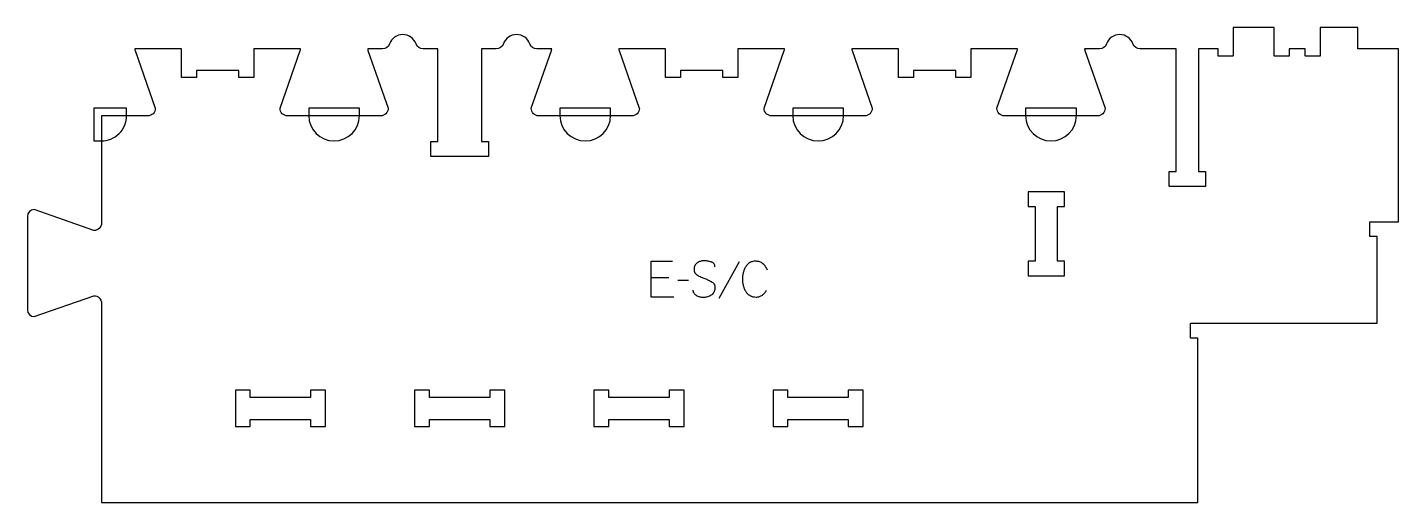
# Model space of a CAD drawing. Extents: x 0 to 1147, y 0 to 398.
import ezdxf

# ---------------------------------------------------------------- set-up
doc = ezdxf.new("R2010")
doc.units = 0
for name, color, linetype in [('1_ANYTOOL_1MMDEEP_LABELS_S', 2, 'CONTINUOUS'), ('3_ANYTOOL_CUTTHROUGH_INSID', 4, 'CONTINUOUS'), ('4_ANYTOOL_CUTTHROUGH_OUTSI', 5, 'CONTINUOUS'), ('5_ANYTOOL_HALF_MILL_9MM_IN', 3, 'CONTINUOUS')]:
    doc.layers.add(name, color=color, linetype=linetype)

msp = doc.modelspace()

# ---------------------------------------------------------------- linework, layer by layer
at = {"layer": '1_ANYTOOL_1MMDEEP_LABELS_S'}
for p, q in [((595.721288, 201.452918), (578.535574, 170.681489)), ((536.664145, 187.995775), (522.007002, 187.995775)), ((553.164145, 185.810061), (544.378431, 185.724346))]:
    msp.add_line(p, q, dxfattribs=at)
msp.add_lwpolyline([(540.949859, 171.924346), (522.007002, 171.924346), (522.007002, 201.924346), (539.835574, 201.924346)], dxfattribs=at)
for points in [[(575.407002, 197.338632, 0.071867), (575.213889, 198.675239, 0.100684), (574.587359, 199.856489, 0.047558), (574.112806, 200.33294, 0.038563), (573.562806, 200.721668, 0.037928), (572.865618, 201.069136, 0.026634), (572.128431, 201.324346, 0.028461), (569.105097, 202.010329, 0.041577), (566.021288, 202.267204, 0.036938), (564.518928, 202.156064, 0.041531), (563.053431, 201.811846, 0.041583), (561.676054, 201.234638, 0.038125), (560.407002, 200.445775, 0.057611), (559.33685, 199.453871, 0.065808), (558.542716, 198.233275, 0.06469), (558.06522, 196.77372, 0.046778), (557.921288, 195.238632, 0.052235), (558.083644, 193.68879, 0.075448), (558.628431, 192.238632, 0.076671), (559.544523, 191.06558, 0.061023), (560.749859, 190.181489, 0.021951), (563.778713, 188.654144, 0.018213), (566.921288, 187.374346, -0.02405), (570.022772, 186.068884, -0.02981), (572.964145, 184.438632, -0.068439), (574.105447, 183.472702, -0.079282), (574.914145, 182.220775, -0.076308), (575.339145, 180.642093, -0.047772), (575.364145, 178.995775, -0.046243), (575.07091, 177.314816, -0.06359), (574.421288, 175.743989, -0.064671), (573.448464, 174.4598, -0.057073), (572.192716, 173.445775, -0.067522), (569.224408, 172.082865, -0.070793), (565.999859, 171.581489, -0.064027), (562.860844, 171.944004, -0.070447), (559.935574, 173.124346, -0.054374), (558.777156, 173.973979, -0.074742), (557.878431, 175.085061, -0.075199), (557.355423, 176.391439, -0.057737), (557.192716, 177.795775)], [(619.335574, 194.424346, 0.059291), (617.799413, 197.353763, 0.066881), (615.585574, 199.802918, 0.04529), (614.268588, 200.726795, 0.046757), (612.805216, 201.393989, 0.04633), (611.165304, 201.798321, 0.037303), (609.478431, 201.924346, 0.054828), (606.97279, 201.648761, 0.073548), (604.630216, 200.751132, 0.073729), (602.660894, 199.222899, 0.056205), (601.142716, 197.231489, 0.033355), (599.921547, 194.841614, 0.034965), (599.037359, 192.308275, 0.034911), (598.507332, 189.640268, 0.031589), (598.335574, 186.924346, 0.032085), (598.510077, 184.207718, 0.035383), (599.048074, 181.540418, 0.035431), (599.946562, 179.005261, 0.033598), (601.185574, 176.617204, 0.058628), (602.747775, 174.616319, 0.073381), (604.769502, 173.097561, 0.072539), (607.215475, 172.196507, 0.05208), (609.821288, 171.924346, 0.033243), (611.262663, 172.020283, 0.042283), (612.671288, 172.331489, 0.042766), (613.913984, 172.838579, 0.044269), (615.049859, 173.552918, 0.055485), (617.061654, 175.467819, 0.045948), (618.649859, 177.752918)]]:
    msp.add_lwpolyline(points, format="xyb", dxfattribs=at)
at = {"layer": '3_ANYTOOL_CUTTHROUGH_INSID'}
for points in [[(837.499733, 260.079938), (837.499733, 247.579938), (843.499733, 247.579938), (843.499733, 202.079938), (837.499733, 202.079938), (837.499733, 189.579938), (867.999733, 189.579938), (867.999733, 202.079938), (861.999733, 202.079938), (861.999733, 247.579938), (867.999733, 247.579938), (867.999733, 260.079938)], [(236.999733, 88), (186.499733, 88), (186.499733, 94), (173.999733, 94), (173.999733, 63.5), (186.499733, 63.5), (186.499733, 69.5), (236.999733, 69.5), (236.999733, 63.5), (249.499733, 63.5), (249.499733, 94), (236.999733, 94)], [(361.749733, 88), (336.499733, 88), (336.499733, 94), (323.999733, 94), (323.999733, 63.5), (336.499733, 63.5), (336.499733, 69.5), (386.999733, 69.5), (386.999733, 63.5), (399.499733, 63.5), (399.499733, 94), (386.999733, 94), (386.999733, 88)], [(511.749733, 88), (486.499733, 88), (486.499733, 94), (473.999733, 94), (473.999733, 63.5), (486.499733, 63.5), (486.499733, 69.5), (536.999733, 69.5), (536.999733, 63.5), (549.499733, 63.5), (549.499733, 94), (536.999733, 94), (536.999733, 88)], [(686.999733, 88), (636.499733, 88), (636.499733, 94), (623.999733, 94), (623.999733, 63.5), (636.499733, 63.5), (636.499733, 69.5), (686.999733, 69.5), (686.999733, 63.5), (699.499733, 63.5), (699.499733, 94), (686.999733, 94)]]:
    msp.add_lwpolyline(points, close=True, dxfattribs=at)
at = {"layer": '4_ANYTOOL_CUTTHROUGH_OUTSI'}
msp.add_lwpolyline([(392.40417, 379.5), (379.999733, 379.5), (379.999733, 302), (385.749733, 302, -0.414214), (385.999733, 301.75), (385.999733, 289.75, -0.414214), (385.749733, 289.5), (361.749733, 289.499996), (337.749733, 289.499996, -0.414214), (337.499733, 289.749996), (337.499733, 301.749996, -0.414214), (337.749733, 301.999996), (343.499733, 301.999996), (343.499733, 379.5), (331.095295, 379.5, -0.317837), (325.202739, 383.666667, 0.707107), (303.046726, 383.666667, -0.317837), (297.15417, 379.5), (284.75517, 379.5, 0.061784), (284.990164, 378.10513), (301.885697, 329.832588, -0.084368), (301.899733, 329.75, -0.414214), (295.649733, 323.5), (217.649733, 323.5, -0.414214), (211.399733, 329.75, -0.084368), (211.413768, 329.832588), (228.312881, 378.116195, 0.061178), (228.544295, 379.5), (189.449733, 379.5), (189.449733, 355.75, -0.414214), (189.199733, 355.5), (177.199733, 355.5, -0.414214), (176.949733, 355.75), (176.949733, 361.5), (141.449733, 361.5), (141.449733, 355.75, -0.414214), (141.199733, 355.5), (129.199733, 355.5, -0.414214), (128.949733, 355.75), (128.949733, 379.5), (89.85517, 379.5, 0.061784), (90.090164, 378.10513), (106.985697, 329.832588, -0.084368), (106.999733, 329.75, -0.414214), (100.749733, 323.5), (61.999733, 323.5), (61.999727, 233.773532, -0.411451), (55.75, 227.581361, -0.084369), (55.667412, 227.595396), (5.707953, 245.081348, 0.412073), (0, 239.331501), (0, 161.331501, 0.412073), (5.707953, 155.581655), (55.667412, 173.067606, -0.084369), (55.75, 173.081642, -0.414214), (62, 166.831642), (61.999733, 0), (979.499733, 0), (979.499733, 137.5), (973.749733, 137.5, -0.414214), (973.499733, 137.75), (973.499733, 149.75, -0.414214), (973.749733, 150), (1129.499733, 150), (1129.499733, 222.5), (1123.749733, 222.5, -0.414214), (1123.499733, 222.75), (1123.499733, 234.75, -0.414214), (1123.749733, 235), (1147.499733, 235), (1147.499733, 379.5), (1113.749733, 379.5, -0.414214), (1113.499733, 379.75), (1113.499733, 397.5), (1081.910733, 397.5), (1081.910733, 373.75, -0.414214), (1081.660733, 373.5), (1069.660733, 373.5, -0.414214), (1069.410733, 373.75), (1069.410733, 379.5), (1055.999733, 379.5), (1055.999733, 373.75, -0.414214), (1055.749733, 373.5), (1043.749733, 373.5, -0.414214), (1043.499733, 373.75), (1043.499733, 397.5), (1008.999733, 397.5), (1008.999733, 373.75, -0.414214), (1008.749733, 373.5), (996.749733, 373.5, -0.414214), (996.499733, 373.75), (996.499733, 379.5), (979.999733, 379.5), (979.999733, 277), (985.749733, 277, -0.414214), (985.999733, 276.75), (985.999733, 264.75, -0.414214), (985.749733, 264.5), (955.749733, 264.5, -0.414214), (955.499733, 264.75), (955.499733, 276.75, -0.414214), (955.749733, 277), (961.499733, 277), (961.499733, 379.5), (931.095295, 379.5, -0.317837), (925.202739, 383.666667, 0.707107), (903.046726, 383.666667, -0.317837), (897.15417, 379.5), (884.75517, 379.5, 0.061784), (884.990164, 378.10513), (901.885697, 329.832588, -0.084368), (901.899733, 329.75, -0.414214), (895.649733, 323.5), (817.649733, 323.5, -0.414214), (811.399733, 329.75, -0.084368), (811.413768, 329.832588), (828.312881, 378.116195, 0.061178), (828.544295, 379.5), (789.449733, 379.5), (789.449733, 355.75, -0.414214), (789.199733, 355.5), (777.199733, 355.5, -0.414214), (776.949733, 355.75), (776.949733, 361.5), (741.449733, 361.5), (741.449733, 355.75, -0.414214), (741.199733, 355.5), (729.199733, 355.5, -0.414214), (728.949733, 355.75), (728.949733, 379.5), (689.85517, 379.5, 0.061784), (690.090164, 378.10513), (706.985697, 329.832588, -0.084368), (706.999733, 329.75, -0.414214), (700.749733, 323.5), (622.749733, 323.5, -0.414214), (616.499733, 329.75, -0.084368), (616.513768, 329.832588), (633.412881, 378.116195, 0.061178), (633.644295, 379.5), (594.549733, 379.5), (594.549733, 355.75, -0.414214), (594.299733, 355.5), (582.299733, 355.5, -0.414214), (582.049733, 355.75), (582.049733, 361.5), (546.549733, 361.5), (546.549733, 355.75, -0.414214), (546.299733, 355.5), (534.299733, 355.5, -0.414214), (534.049733, 355.75), (534.049733, 379.5), (494.95517, 379.5, 0.061784), (495.190164, 378.10513), (512.085697, 329.832588, -0.084368), (512.099733, 329.75, -0.414214), (505.849733, 323.5), (427.849733, 323.5, -0.414214), (421.599733, 329.75, -0.084368), (421.613768, 329.832588), (438.512881, 378.116195, 0.061557), (438.744378, 379.5), (426.345295, 379.5, -0.317837), (420.452739, 383.666667, 0.707107), (398.296726, 383.666667, -0.317837)], format="xyb", close=True, dxfattribs=at)
at = {"layer": '5_ANYTOOL_HALF_MILL_9MM_IN'}
for points in [[(61.749733, 302.5, 0.414214), (82.999733, 323.75), (82.999733, 330), (55.499733, 330), (55.499733, 302.5)], [(235.399733, 324), (235.399733, 323.75, 1), (277.899733, 323.75), (277.899733, 330), (235.399733, 330)], [(445.599733, 323.75, 1), (488.099733, 323.75), (488.099733, 330), (445.599733, 330)], [(640.499733, 324), (640.499733, 323.75, 1), (682.999733, 323.75), (682.999733, 330), (640.499733, 330)], [(835.399733, 324), (835.399733, 323.75, 1), (877.899733, 323.75), (877.899733, 330), (835.399733, 330)]]:
    msp.add_lwpolyline(points, format="xyb", close=True, dxfattribs=at)

doc.saveas('drawing.dxf')
